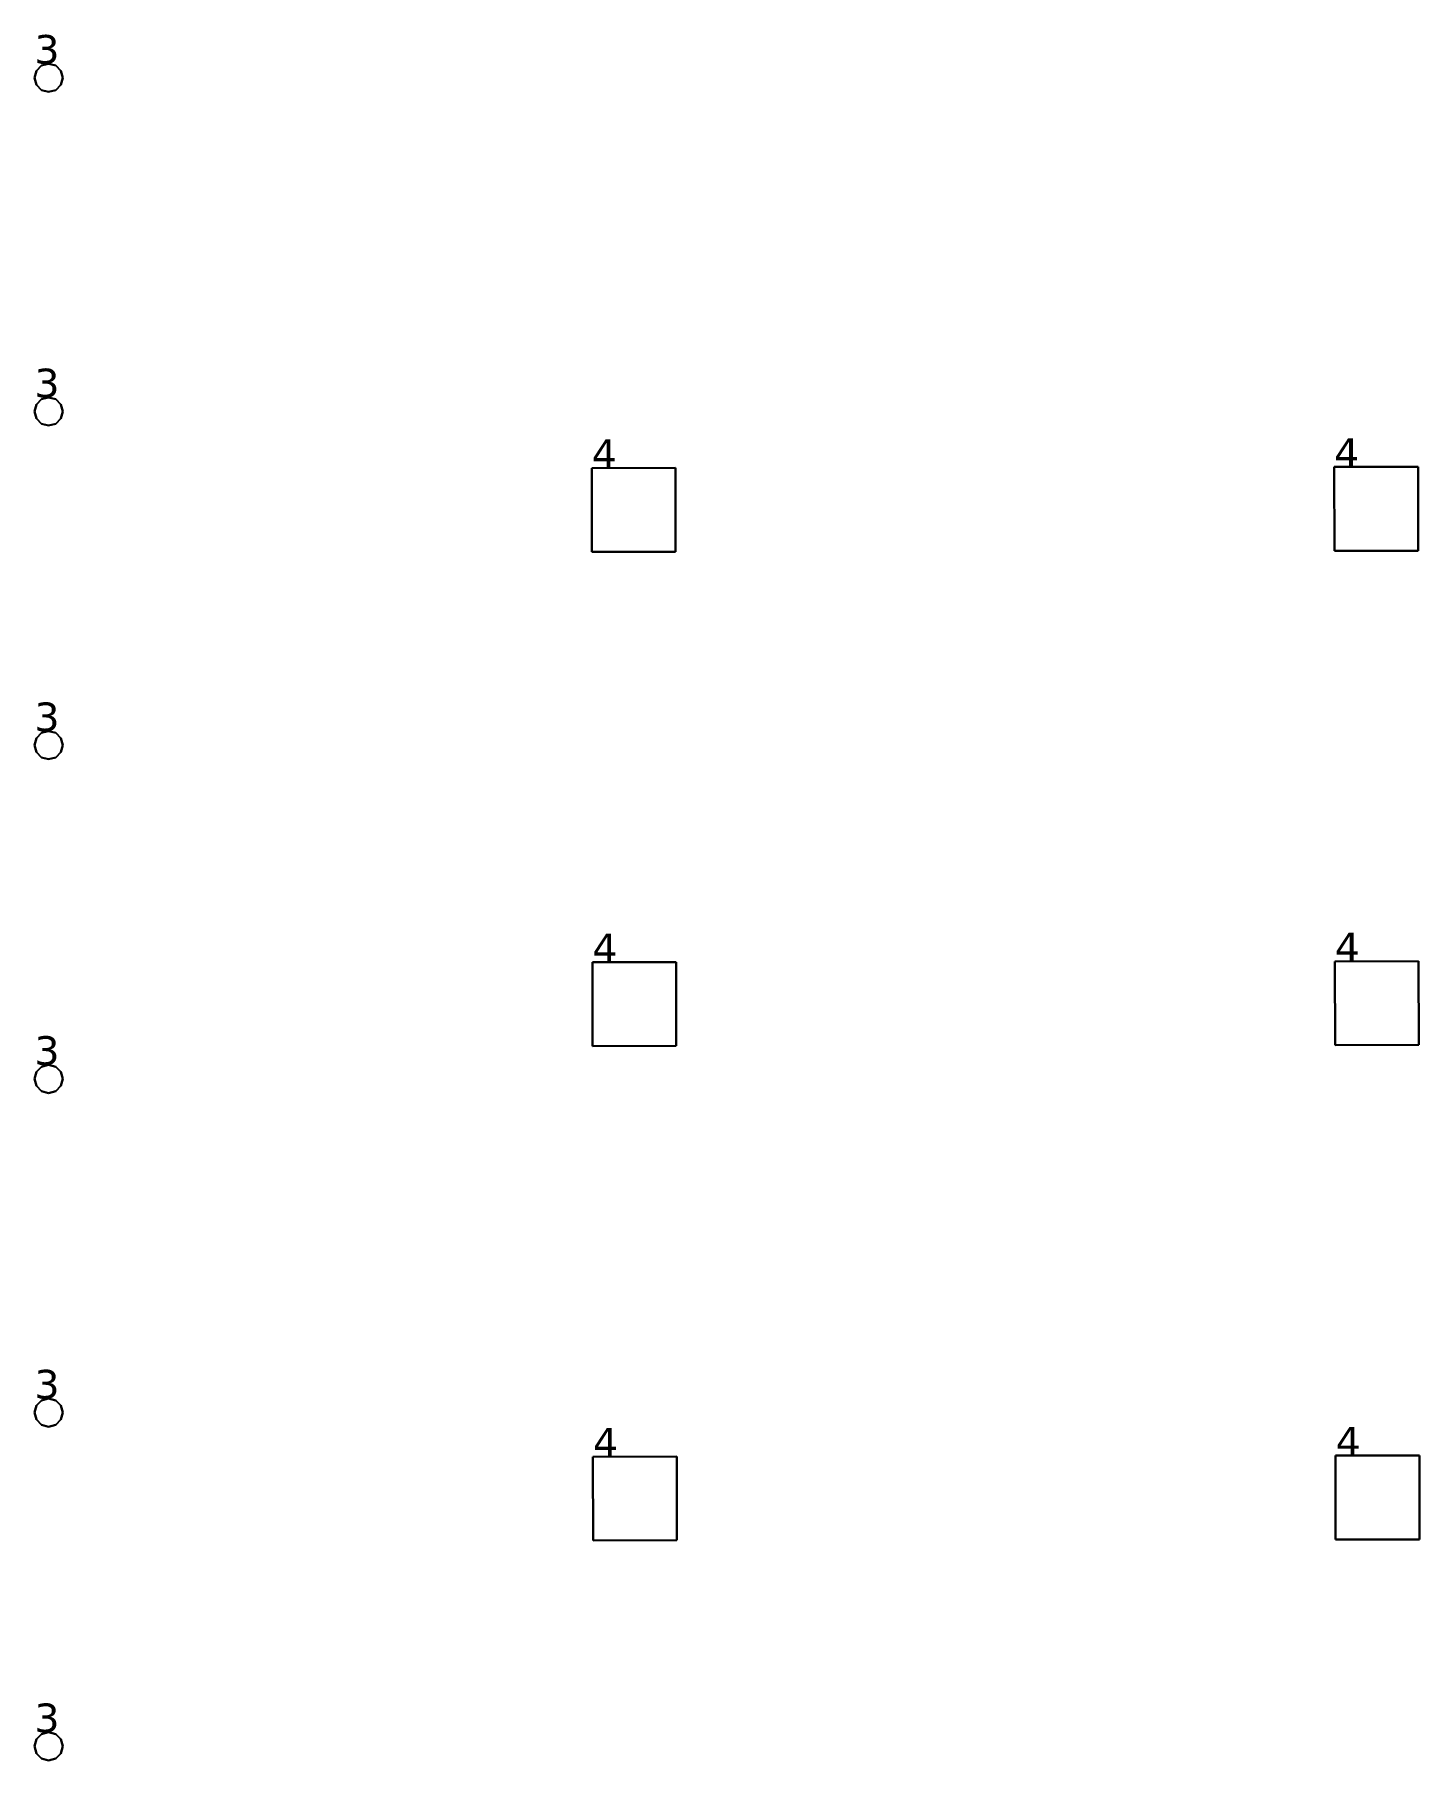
# Model space of a CAD drawing. Header units: inches. Extents: x -3 to 1235, y -1 to 963.
# Drawn here: x 11.06 to 19.74, y 103.71 to 114.53 of the extents above; entities that cross this region are included whole.
import ezdxf

# ---------------------------------------------------------------- set-up
doc = ezdxf.new("R2010")
doc.units = ezdxf.units.IN
doc.header["$MEASUREMENT"] = 0
doc.layers.add('DLX_TERR_LUM', color=7, linetype='Continuous', true_color=0x000000)
doc.layers.add('DLX_TERR_LUMKEY_IDX', color=7, linetype='Continuous', true_color=0x7f7f7f)
doc.styles.add('TableTextStyle', font='')
doc.styles.get('TableTextStyle').set_extended_font_data('VERDANA.TTF')

msp = doc.modelspace()

# ---------------------------------------------------------------- linework, layer by layer
at = {"layer": 'DLX_TERR_LUM'}
for points in [[(11.069, 114.301, 0), (11.102, 114.334, 0)], [(11.102, 114.334, 0), (11.069, 114.301, 0)], [(11.102, 114.334, 0), (11.069, 114.301, 0)], [(11.069, 114.301, 0), (11.102, 114.334, 0)], [(11.102, 114.334, 0), (11.146, 114.346, 0)], [(11.146, 114.346, 0), (11.102, 114.334, 0)], [(11.146, 114.346, 0), (11.102, 114.334, 0)], [(11.102, 114.334, 0), (11.146, 114.346, 0)], [(11.102, 114.334, 0), (11.102, 114.334, 0)], [(11.102, 114.334, 0), (11.102, 114.334, 0)], [(11.146, 114.346, 0), (11.146, 114.346, 0)], [(11.146, 114.346, 0), (11.19, 114.334, 0)], [(11.19, 114.334, 0), (11.146, 114.346, 0)], [(11.146, 114.346, 0), (11.146, 114.346, 0)], [(11.19, 114.334, 0), (11.146, 114.346, 0)], [(11.146, 114.346, 0), (11.19, 114.334, 0)], [(11.19, 114.334, 0), (11.19, 114.334, 0)], [(11.19, 114.334, 0), (11.222, 114.301, 0)], [(11.222, 114.301, 0), (11.19, 114.334, 0)], [(11.19, 114.334, 0), (11.19, 114.334, 0)], [(11.222, 114.301, 0), (11.19, 114.334, 0)], [(11.19, 114.334, 0), (11.222, 114.301, 0)], [(11.057, 114.257, 0), (11.069, 114.301, 0)], [(11.069, 114.301, 0), (11.057, 114.257, 0)], [(11.069, 114.301, 0), (11.057, 114.257, 0)], [(11.057, 114.257, 0), (11.069, 114.301, 0)], [(11.069, 114.213, 0), (11.057, 114.257, 0)], [(11.057, 114.257, 0), (11.057, 114.257, 0)], [(11.057, 114.257, 0), (11.069, 114.213, 0)], [(11.057, 114.257, 0), (11.057, 114.257, 0)], [(11.057, 114.257, 0), (11.069, 114.213, 0)], [(11.069, 114.213, 0), (11.057, 114.257, 0)], [(11.069, 114.301, 0), (11.069, 114.301, 0)], [(11.069, 114.301, 0), (11.069, 114.301, 0)], [(11.222, 114.301, 0), (11.222, 114.301, 0)], [(11.222, 114.301, 0), (11.234, 114.257, 0)], [(11.234, 114.257, 0), (11.222, 114.301, 0)], [(11.222, 114.301, 0), (11.222, 114.301, 0)], [(11.234, 114.257, 0), (11.222, 114.301, 0)], [(11.222, 114.301, 0), (11.234, 114.257, 0)], [(11.234, 114.257, 0), (11.222, 114.213, 0)], [(11.222, 114.213, 0), (11.234, 114.257, 0)], [(11.222, 114.213, 0), (11.234, 114.257, 0)], [(11.234, 114.257, 0), (11.222, 114.213, 0)], [(11.234, 114.257, 0), (11.234, 114.257, 0)], [(11.234, 114.257, 0), (11.234, 114.257, 0)], [(11.069, 114.213, 0), (11.069, 114.213, 0)], [(11.102, 114.181, 0), (11.069, 114.213, 0)], [(11.069, 114.213, 0), (11.069, 114.213, 0)], [(11.069, 114.213, 0), (11.102, 114.181, 0)], [(11.069, 114.213, 0), (11.102, 114.181, 0)], [(11.102, 114.181, 0), (11.069, 114.213, 0)], [(11.146, 114.169, 0), (11.102, 114.181, 0)], [(11.102, 114.181, 0), (11.102, 114.181, 0)], [(11.102, 114.181, 0), (11.146, 114.169, 0)], [(11.102, 114.181, 0), (11.102, 114.181, 0)], [(11.102, 114.181, 0), (11.146, 114.169, 0)], [(11.146, 114.169, 0), (11.102, 114.181, 0)], [(11.19, 114.181, 0), (11.146, 114.169, 0)], [(11.146, 114.169, 0), (11.19, 114.181, 0)], [(11.146, 114.169, 0), (11.19, 114.181, 0)], [(11.19, 114.181, 0), (11.146, 114.169, 0)], [(11.146, 114.169, 0), (11.146, 114.169, 0)], [(11.146, 114.169, 0), (11.146, 114.169, 0)], [(11.222, 114.213, 0), (11.19, 114.181, 0)], [(11.19, 114.181, 0), (11.222, 114.213, 0)], [(11.19, 114.181, 0), (11.222, 114.213, 0)], [(11.222, 114.213, 0), (11.19, 114.181, 0)], [(11.19, 114.181, 0), (11.19, 114.181, 0)], [(11.19, 114.181, 0), (11.19, 114.181, 0)], [(11.222, 114.213, 0), (11.222, 114.213, 0)], [(11.222, 114.213, 0), (11.222, 114.213, 0)], [(11.057, 112.166, 0), (11.069, 112.21, 0)], [(11.069, 112.21, 0), (11.057, 112.166, 0)], [(11.069, 112.21, 0), (11.057, 112.166, 0)], [(11.057, 112.166, 0), (11.069, 112.21, 0)], [(11.069, 112.122, 0), (11.057, 112.166, 0)], [(11.057, 112.166, 0), (11.057, 112.166, 0)], [(11.057, 112.166, 0), (11.069, 112.122, 0)], [(11.057, 112.166, 0), (11.057, 112.166, 0)], [(11.057, 112.166, 0), (11.069, 112.122, 0)], [(11.069, 112.122, 0), (11.057, 112.166, 0)], [(11.069, 112.21, 0), (11.102, 112.243, 0)], [(11.102, 112.243, 0), (11.069, 112.21, 0)], [(11.102, 112.243, 0), (11.069, 112.21, 0)], [(11.069, 112.21, 0), (11.102, 112.243, 0)], [(11.069, 112.21, 0), (11.069, 112.21, 0)], [(11.069, 112.21, 0), (11.069, 112.21, 0)], [(11.102, 112.243, 0), (11.146, 112.255, 0)], [(11.146, 112.255, 0), (11.102, 112.243, 0)], [(11.146, 112.255, 0), (11.102, 112.243, 0)], [(11.102, 112.243, 0), (11.146, 112.255, 0)], [(11.102, 112.243, 0), (11.102, 112.243, 0)], [(11.102, 112.243, 0), (11.102, 112.243, 0)], [(11.146, 112.255, 0), (11.146, 112.255, 0)], [(11.146, 112.255, 0), (11.19, 112.243, 0)], [(11.19, 112.243, 0), (11.146, 112.255, 0)], [(11.146, 112.255, 0), (11.146, 112.255, 0)], [(11.19, 112.243, 0), (11.146, 112.255, 0)], [(11.146, 112.255, 0), (11.19, 112.243, 0)], [(11.19, 112.243, 0), (11.19, 112.243, 0)], [(11.19, 112.243, 0), (11.222, 112.21, 0)], [(11.222, 112.21, 0), (11.19, 112.243, 0)], [(11.19, 112.243, 0), (11.19, 112.243, 0)], [(11.222, 112.21, 0), (11.19, 112.243, 0)], [(11.19, 112.243, 0), (11.222, 112.21, 0)], [(11.222, 112.21, 0), (11.222, 112.21, 0)], [(11.222, 112.21, 0), (11.234, 112.166, 0)], [(11.234, 112.166, 0), (11.222, 112.21, 0)], [(11.222, 112.21, 0), (11.222, 112.21, 0)], [(11.234, 112.166, 0), (11.222, 112.21, 0)], [(11.222, 112.21, 0), (11.234, 112.166, 0)], [(11.234, 112.166, 0), (11.222, 112.122, 0)], [(11.222, 112.122, 0), (11.234, 112.166, 0)], [(11.222, 112.122, 0), (11.234, 112.166, 0)], [(11.234, 112.166, 0), (11.222, 112.122, 0)], [(11.234, 112.166, 0), (11.234, 112.166, 0)], [(11.234, 112.166, 0), (11.234, 112.166, 0)], [(11.069, 112.122, 0), (11.069, 112.122, 0)], [(11.102, 112.09, 0), (11.069, 112.122, 0)], [(11.069, 112.122, 0), (11.069, 112.122, 0)], [(11.069, 112.122, 0), (11.102, 112.09, 0)], [(11.069, 112.122, 0), (11.102, 112.09, 0)], [(11.102, 112.09, 0), (11.069, 112.122, 0)], [(11.146, 112.078, 0), (11.102, 112.09, 0)], [(11.102, 112.09, 0), (11.102, 112.09, 0)], [(11.102, 112.09, 0), (11.146, 112.078, 0)], [(11.102, 112.09, 0), (11.102, 112.09, 0)], [(11.102, 112.09, 0), (11.146, 112.078, 0)], [(11.146, 112.078, 0), (11.102, 112.09, 0)], [(11.19, 112.09, 0), (11.146, 112.078, 0)], [(11.146, 112.078, 0), (11.19, 112.09, 0)], [(11.146, 112.078, 0), (11.19, 112.09, 0)], [(11.19, 112.09, 0), (11.146, 112.078, 0)], [(11.146, 112.078, 0), (11.146, 112.078, 0)], [(11.146, 112.078, 0), (11.146, 112.078, 0)], [(11.222, 112.122, 0), (11.19, 112.09, 0)], [(11.19, 112.09, 0), (11.222, 112.122, 0)], [(11.19, 112.09, 0), (11.222, 112.122, 0)], [(11.222, 112.122, 0), (11.19, 112.09, 0)], [(11.19, 112.09, 0), (11.19, 112.09, 0)], [(11.19, 112.09, 0), (11.19, 112.09, 0)], [(11.222, 112.122, 0), (11.222, 112.122, 0)], [(11.222, 112.122, 0), (11.222, 112.122, 0)], [(14.549, 111.812, 0), (15.074, 111.813, 0)], [(15.074, 111.813, 0), (14.549, 111.812, 0)], [(15.074, 111.813, 0), (14.549, 111.812, 0)], [(14.549, 111.812, 0), (15.074, 111.813, 0)], [(14.549, 111.287, 0), (14.549, 111.812, 0)], [(14.549, 111.812, 0), (14.549, 111.812, 0)], [(14.549, 111.812, 0), (14.549, 111.287, 0)], [(14.549, 111.812, 0), (14.549, 111.812, 0)], [(14.549, 111.812, 0), (14.549, 111.287, 0)], [(14.549, 111.287, 0), (14.549, 111.812, 0)], [(15.074, 111.813, 0), (15.074, 111.813, 0)], [(15.074, 111.813, 0), (15.074, 111.288, 0)], [(15.074, 111.288, 0), (15.074, 111.813, 0)], [(15.074, 111.813, 0), (15.074, 111.813, 0)], [(15.074, 111.288, 0), (15.074, 111.813, 0)], [(15.074, 111.813, 0), (15.074, 111.288, 0)], [(19.203, 111.294, 0), (19.202, 111.819, 0)], [(19.202, 111.819, 0), (19.202, 111.819, 0)], [(19.202, 111.819, 0), (19.203, 111.294, 0)], [(19.202, 111.819, 0), (19.727, 111.819, 0)], [(19.727, 111.819, 0), (19.202, 111.819, 0)], [(19.202, 111.819, 0), (19.202, 111.819, 0)], [(19.727, 111.819, 0), (19.202, 111.819, 0)], [(19.202, 111.819, 0), (19.203, 111.294, 0)], [(19.203, 111.294, 0), (19.202, 111.819, 0)], [(19.202, 111.819, 0), (19.727, 111.819, 0)], [(19.727, 111.819, 0), (19.727, 111.819, 0)], [(19.727, 111.819, 0), (19.728, 111.294, 0)], [(19.728, 111.294, 0), (19.727, 111.819, 0)], [(19.727, 111.819, 0), (19.727, 111.819, 0)], [(19.728, 111.294, 0), (19.727, 111.819, 0)], [(19.727, 111.819, 0), (19.728, 111.294, 0)], [(19.728, 111.294, 0), (19.203, 111.294, 0)], [(19.203, 111.294, 0), (19.728, 111.294, 0)], [(19.203, 111.294, 0), (19.728, 111.294, 0)], [(19.728, 111.294, 0), (19.203, 111.294, 0)], [(19.728, 111.294, 0), (19.728, 111.294, 0)], [(19.728, 111.294, 0), (19.728, 111.294, 0)], [(15.074, 111.288, 0), (14.549, 111.287, 0)], [(14.549, 111.287, 0), (15.074, 111.288, 0)], [(14.549, 111.287, 0), (15.074, 111.288, 0)], [(15.074, 111.288, 0), (14.549, 111.287, 0)], [(14.549, 111.287, 0), (14.549, 111.287, 0)], [(14.549, 111.287, 0), (14.549, 111.287, 0)], [(15.074, 111.288, 0), (15.074, 111.288, 0)], [(15.074, 111.288, 0), (15.074, 111.288, 0)], [(19.203, 111.294, 0), (19.203, 111.294, 0)], [(19.203, 111.294, 0), (19.203, 111.294, 0)], [(11.057, 110.075, 0), (11.069, 110.119, 0)], [(11.069, 110.119, 0), (11.057, 110.075, 0)], [(11.069, 110.119, 0), (11.057, 110.075, 0)], [(11.057, 110.075, 0), (11.069, 110.119, 0)], [(11.069, 110.119, 0), (11.102, 110.152, 0)], [(11.102, 110.152, 0), (11.069, 110.119, 0)], [(11.102, 110.152, 0), (11.069, 110.119, 0)], [(11.069, 110.119, 0), (11.102, 110.152, 0)], [(11.069, 110.119, 0), (11.069, 110.119, 0)], [(11.069, 110.119, 0), (11.069, 110.119, 0)], [(11.102, 110.152, 0), (11.146, 110.163, 0)], [(11.146, 110.163, 0), (11.102, 110.152, 0)], [(11.146, 110.163, 0), (11.102, 110.152, 0)], [(11.102, 110.152, 0), (11.146, 110.163, 0)], [(11.102, 110.152, 0), (11.102, 110.152, 0)], [(11.102, 110.152, 0), (11.102, 110.152, 0)], [(11.146, 110.163, 0), (11.146, 110.163, 0)], [(11.146, 110.163, 0), (11.19, 110.152, 0)], [(11.19, 110.152, 0), (11.146, 110.163, 0)], [(11.146, 110.163, 0), (11.146, 110.163, 0)], [(11.19, 110.152, 0), (11.146, 110.163, 0)], [(11.146, 110.163, 0), (11.19, 110.152, 0)], [(11.19, 110.152, 0), (11.19, 110.152, 0)], [(11.19, 110.152, 0), (11.222, 110.119, 0)], [(11.222, 110.119, 0), (11.19, 110.152, 0)], [(11.19, 110.152, 0), (11.19, 110.152, 0)], [(11.222, 110.119, 0), (11.19, 110.152, 0)], [(11.19, 110.152, 0), (11.222, 110.119, 0)], [(11.222, 110.119, 0), (11.222, 110.119, 0)], [(11.222, 110.119, 0), (11.234, 110.075, 0)], [(11.234, 110.075, 0), (11.222, 110.119, 0)], [(11.222, 110.119, 0), (11.222, 110.119, 0)], [(11.234, 110.075, 0), (11.222, 110.119, 0)], [(11.222, 110.119, 0), (11.234, 110.075, 0)], [(11.069, 110.031, 0), (11.057, 110.075, 0)], [(11.057, 110.075, 0), (11.057, 110.075, 0)], [(11.057, 110.075, 0), (11.069, 110.031, 0)], [(11.057, 110.075, 0), (11.057, 110.075, 0)], [(11.057, 110.075, 0), (11.069, 110.031, 0)], [(11.069, 110.031, 0), (11.057, 110.075, 0)], [(11.069, 110.031, 0), (11.069, 110.031, 0)], [(11.102, 109.998, 0), (11.069, 110.031, 0)], [(11.069, 110.031, 0), (11.069, 110.031, 0)], [(11.069, 110.031, 0), (11.102, 109.998, 0)], [(11.069, 110.031, 0), (11.102, 109.998, 0)], [(11.102, 109.998, 0), (11.069, 110.031, 0)], [(11.146, 109.987, 0), (11.102, 109.998, 0)], [(11.102, 109.998, 0), (11.102, 109.998, 0)], [(11.102, 109.998, 0), (11.146, 109.987, 0)], [(11.102, 109.998, 0), (11.102, 109.998, 0)], [(11.102, 109.998, 0), (11.146, 109.987, 0)], [(11.146, 109.987, 0), (11.102, 109.998, 0)], [(11.19, 109.998, 0), (11.146, 109.987, 0)], [(11.146, 109.987, 0), (11.19, 109.998, 0)], [(11.146, 109.987, 0), (11.19, 109.998, 0)], [(11.19, 109.998, 0), (11.146, 109.987, 0)], [(11.222, 110.031, 0), (11.19, 109.998, 0)], [(11.19, 109.998, 0), (11.222, 110.031, 0)], [(11.19, 109.998, 0), (11.222, 110.031, 0)], [(11.222, 110.031, 0), (11.19, 109.998, 0)], [(11.19, 109.998, 0), (11.19, 109.998, 0)], [(11.19, 109.998, 0), (11.19, 109.998, 0)], [(11.234, 110.075, 0), (11.222, 110.031, 0)], [(11.222, 110.031, 0), (11.234, 110.075, 0)], [(11.222, 110.031, 0), (11.234, 110.075, 0)], [(11.234, 110.075, 0), (11.222, 110.031, 0)], [(11.222, 110.031, 0), (11.222, 110.031, 0)], [(11.222, 110.031, 0), (11.222, 110.031, 0)], [(11.234, 110.075, 0), (11.234, 110.075, 0)], [(11.234, 110.075, 0), (11.234, 110.075, 0)], [(11.146, 109.987, 0), (11.146, 109.987, 0)], [(11.146, 109.987, 0), (11.146, 109.987, 0)], [(14.553, 108.715, 0), (15.078, 108.716, 0)], [(15.078, 108.716, 0), (14.553, 108.715, 0)], [(15.078, 108.716, 0), (14.553, 108.715, 0)], [(14.553, 108.715, 0), (15.078, 108.716, 0)], [(14.554, 108.19, 0), (14.553, 108.715, 0)], [(14.553, 108.715, 0), (14.553, 108.715, 0)], [(14.553, 108.715, 0), (14.554, 108.19, 0)], [(14.553, 108.715, 0), (14.553, 108.715, 0)], [(14.553, 108.715, 0), (14.554, 108.19, 0)], [(14.554, 108.19, 0), (14.553, 108.715, 0)], [(15.078, 108.716, 0), (15.078, 108.716, 0)], [(15.078, 108.716, 0), (15.079, 108.191, 0)], [(15.079, 108.191, 0), (15.078, 108.716, 0)], [(15.078, 108.716, 0), (15.078, 108.716, 0)], [(15.079, 108.191, 0), (15.078, 108.716, 0)], [(15.078, 108.716, 0), (15.079, 108.191, 0)], [(19.206, 108.721, 0), (19.731, 108.722, 0)], [(19.731, 108.722, 0), (19.206, 108.721, 0)], [(19.731, 108.722, 0), (19.206, 108.721, 0)], [(19.206, 108.721, 0), (19.731, 108.722, 0)], [(19.207, 108.196, 0), (19.206, 108.721, 0)], [(19.206, 108.721, 0), (19.206, 108.721, 0)], [(19.206, 108.721, 0), (19.207, 108.196, 0)], [(19.206, 108.721, 0), (19.206, 108.721, 0)], [(19.206, 108.721, 0), (19.207, 108.196, 0)], [(19.207, 108.196, 0), (19.206, 108.721, 0)], [(19.731, 108.722, 0), (19.731, 108.722, 0)], [(19.731, 108.722, 0), (19.732, 108.197, 0)], [(19.732, 108.197, 0), (19.731, 108.722, 0)], [(19.731, 108.722, 0), (19.731, 108.722, 0)], [(19.732, 108.197, 0), (19.731, 108.722, 0)], [(19.731, 108.722, 0), (19.732, 108.197, 0)], [(15.079, 108.191, 0), (14.554, 108.19, 0)], [(14.554, 108.19, 0), (15.079, 108.191, 0)], [(14.554, 108.19, 0), (15.079, 108.191, 0)], [(15.079, 108.191, 0), (14.554, 108.19, 0)], [(14.554, 108.19, 0), (14.554, 108.19, 0)], [(14.554, 108.19, 0), (14.554, 108.19, 0)], [(15.079, 108.191, 0), (15.079, 108.191, 0)], [(15.079, 108.191, 0), (15.079, 108.191, 0)], [(19.732, 108.197, 0), (19.207, 108.196, 0)], [(19.207, 108.196, 0), (19.732, 108.197, 0)], [(19.207, 108.196, 0), (19.732, 108.197, 0)], [(19.732, 108.197, 0), (19.207, 108.196, 0)], [(19.207, 108.196, 0), (19.207, 108.196, 0)], [(19.207, 108.196, 0), (19.207, 108.196, 0)], [(19.732, 108.197, 0), (19.732, 108.197, 0)], [(19.732, 108.197, 0), (19.732, 108.197, 0)], [(11.069, 108.028, 0), (11.102, 108.06, 0)], [(11.102, 108.06, 0), (11.069, 108.028, 0)], [(11.102, 108.06, 0), (11.069, 108.028, 0)], [(11.069, 108.028, 0), (11.102, 108.06, 0)], [(11.102, 108.06, 0), (11.146, 108.072, 0)], [(11.146, 108.072, 0), (11.102, 108.06, 0)], [(11.146, 108.072, 0), (11.102, 108.06, 0)], [(11.102, 108.06, 0), (11.146, 108.072, 0)], [(11.102, 108.06, 0), (11.102, 108.06, 0)], [(11.102, 108.06, 0), (11.102, 108.06, 0)], [(11.146, 108.072, 0), (11.146, 108.072, 0)], [(11.146, 108.072, 0), (11.19, 108.06, 0)], [(11.19, 108.06, 0), (11.146, 108.072, 0)], [(11.146, 108.072, 0), (11.146, 108.072, 0)], [(11.19, 108.06, 0), (11.146, 108.072, 0)], [(11.146, 108.072, 0), (11.19, 108.06, 0)], [(11.19, 108.06, 0), (11.19, 108.06, 0)], [(11.19, 108.06, 0), (11.222, 108.028, 0)], [(11.222, 108.028, 0), (11.19, 108.06, 0)], [(11.19, 108.06, 0), (11.19, 108.06, 0)], [(11.222, 108.028, 0), (11.19, 108.06, 0)], [(11.19, 108.06, 0), (11.222, 108.028, 0)], [(11.057, 107.984, 0), (11.069, 108.028, 0)], [(11.069, 108.028, 0), (11.057, 107.984, 0)], [(11.069, 108.028, 0), (11.057, 107.984, 0)], [(11.057, 107.984, 0), (11.069, 108.028, 0)], [(11.069, 107.94, 0), (11.057, 107.984, 0)], [(11.057, 107.984, 0), (11.057, 107.984, 0)], [(11.057, 107.984, 0), (11.069, 107.94, 0)], [(11.057, 107.984, 0), (11.057, 107.984, 0)], [(11.057, 107.984, 0), (11.069, 107.94, 0)], [(11.069, 107.94, 0), (11.057, 107.984, 0)], [(11.069, 108.028, 0), (11.069, 108.028, 0)], [(11.069, 108.028, 0), (11.069, 108.028, 0)], [(11.222, 108.028, 0), (11.222, 108.028, 0)], [(11.222, 108.028, 0), (11.234, 107.984, 0)], [(11.234, 107.984, 0), (11.222, 108.028, 0)], [(11.222, 108.028, 0), (11.222, 108.028, 0)], [(11.234, 107.984, 0), (11.222, 108.028, 0)], [(11.222, 108.028, 0), (11.234, 107.984, 0)], [(11.234, 107.984, 0), (11.222, 107.94, 0)], [(11.222, 107.94, 0), (11.234, 107.984, 0)], [(11.222, 107.94, 0), (11.234, 107.984, 0)], [(11.234, 107.984, 0), (11.222, 107.94, 0)], [(11.234, 107.984, 0), (11.234, 107.984, 0)], [(11.234, 107.984, 0), (11.234, 107.984, 0)], [(11.069, 107.94, 0), (11.069, 107.94, 0)], [(11.102, 107.907, 0), (11.069, 107.94, 0)], [(11.069, 107.94, 0), (11.069, 107.94, 0)], [(11.069, 107.94, 0), (11.102, 107.907, 0)], [(11.069, 107.94, 0), (11.102, 107.907, 0)], [(11.102, 107.907, 0), (11.069, 107.94, 0)], [(11.146, 107.895, 0), (11.102, 107.907, 0)], [(11.102, 107.907, 0), (11.102, 107.907, 0)], [(11.102, 107.907, 0), (11.146, 107.895, 0)], [(11.102, 107.907, 0), (11.102, 107.907, 0)], [(11.102, 107.907, 0), (11.146, 107.895, 0)], [(11.146, 107.895, 0), (11.102, 107.907, 0)], [(11.19, 107.907, 0), (11.146, 107.895, 0)], [(11.146, 107.895, 0), (11.19, 107.907, 0)], [(11.146, 107.895, 0), (11.19, 107.907, 0)], [(11.19, 107.907, 0), (11.146, 107.895, 0)], [(11.146, 107.895, 0), (11.146, 107.895, 0)], [(11.146, 107.895, 0), (11.146, 107.895, 0)], [(11.222, 107.94, 0), (11.19, 107.907, 0)], [(11.19, 107.907, 0), (11.222, 107.94, 0)], [(11.19, 107.907, 0), (11.222, 107.94, 0)], [(11.222, 107.94, 0), (11.19, 107.907, 0)], [(11.19, 107.907, 0), (11.19, 107.907, 0)], [(11.19, 107.907, 0), (11.19, 107.907, 0)], [(11.222, 107.94, 0), (11.222, 107.94, 0)], [(11.222, 107.94, 0), (11.222, 107.94, 0)], [(11.057, 105.893, 0), (11.069, 105.937, 0)], [(11.069, 105.937, 0), (11.057, 105.893, 0)], [(11.069, 105.937, 0), (11.057, 105.893, 0)], [(11.057, 105.893, 0), (11.069, 105.937, 0)], [(11.069, 105.849, 0), (11.057, 105.893, 0)], [(11.057, 105.893, 0), (11.057, 105.893, 0)], [(11.057, 105.893, 0), (11.069, 105.849, 0)], [(11.057, 105.893, 0), (11.057, 105.893, 0)], [(11.057, 105.893, 0), (11.069, 105.849, 0)], [(11.069, 105.849, 0), (11.057, 105.893, 0)], [(11.069, 105.937, 0), (11.102, 105.969, 0)], [(11.102, 105.969, 0), (11.069, 105.937, 0)], [(11.102, 105.969, 0), (11.069, 105.937, 0)], [(11.069, 105.937, 0), (11.102, 105.969, 0)], [(11.069, 105.937, 0), (11.069, 105.937, 0)], [(11.069, 105.937, 0), (11.069, 105.937, 0)], [(11.102, 105.969, 0), (11.146, 105.981, 0)], [(11.146, 105.981, 0), (11.102, 105.969, 0)], [(11.146, 105.981, 0), (11.102, 105.969, 0)], [(11.102, 105.969, 0), (11.146, 105.981, 0)], [(11.102, 105.969, 0), (11.102, 105.969, 0)], [(11.102, 105.969, 0), (11.102, 105.969, 0)], [(11.146, 105.981, 0), (11.146, 105.981, 0)], [(11.146, 105.981, 0), (11.19, 105.969, 0)], [(11.19, 105.969, 0), (11.146, 105.981, 0)], [(11.146, 105.981, 0), (11.146, 105.981, 0)], [(11.19, 105.969, 0), (11.146, 105.981, 0)], [(11.146, 105.981, 0), (11.19, 105.969, 0)], [(11.19, 105.969, 0), (11.19, 105.969, 0)], [(11.19, 105.969, 0), (11.222, 105.937, 0)], [(11.222, 105.937, 0), (11.19, 105.969, 0)], [(11.19, 105.969, 0), (11.19, 105.969, 0)], [(11.222, 105.937, 0), (11.19, 105.969, 0)], [(11.19, 105.969, 0), (11.222, 105.937, 0)], [(11.222, 105.937, 0), (11.222, 105.937, 0)], [(11.222, 105.937, 0), (11.234, 105.893, 0)], [(11.234, 105.893, 0), (11.222, 105.937, 0)], [(11.222, 105.937, 0), (11.222, 105.937, 0)], [(11.234, 105.893, 0), (11.222, 105.937, 0)], [(11.222, 105.937, 0), (11.234, 105.893, 0)], [(11.234, 105.893, 0), (11.222, 105.849, 0)], [(11.222, 105.849, 0), (11.234, 105.893, 0)], [(11.222, 105.849, 0), (11.234, 105.893, 0)], [(11.234, 105.893, 0), (11.222, 105.849, 0)], [(11.234, 105.893, 0), (11.234, 105.893, 0)], [(11.234, 105.893, 0), (11.234, 105.893, 0)], [(11.069, 105.849, 0), (11.069, 105.849, 0)], [(11.102, 105.816, 0), (11.069, 105.849, 0)], [(11.069, 105.849, 0), (11.069, 105.849, 0)], [(11.069, 105.849, 0), (11.102, 105.816, 0)], [(11.069, 105.849, 0), (11.102, 105.816, 0)], [(11.102, 105.816, 0), (11.069, 105.849, 0)], [(11.146, 105.804, 0), (11.102, 105.816, 0)], [(11.102, 105.816, 0), (11.102, 105.816, 0)], [(11.102, 105.816, 0), (11.146, 105.804, 0)], [(11.102, 105.816, 0), (11.102, 105.816, 0)], [(11.102, 105.816, 0), (11.146, 105.804, 0)], [(11.146, 105.804, 0), (11.102, 105.816, 0)], [(11.19, 105.816, 0), (11.146, 105.804, 0)], [(11.146, 105.804, 0), (11.19, 105.816, 0)], [(11.146, 105.804, 0), (11.19, 105.816, 0)], [(11.19, 105.816, 0), (11.146, 105.804, 0)], [(11.146, 105.804, 0), (11.146, 105.804, 0)], [(11.146, 105.804, 0), (11.146, 105.804, 0)], [(11.222, 105.849, 0), (11.19, 105.816, 0)], [(11.19, 105.816, 0), (11.222, 105.849, 0)], [(11.19, 105.816, 0), (11.222, 105.849, 0)], [(11.222, 105.849, 0), (11.19, 105.816, 0)], [(11.19, 105.816, 0), (11.19, 105.816, 0)], [(11.19, 105.816, 0), (11.19, 105.816, 0)], [(11.222, 105.849, 0), (11.222, 105.849, 0)], [(11.222, 105.849, 0), (11.222, 105.849, 0)], [(14.557, 105.617, 0), (15.082, 105.618, 0)], [(15.082, 105.618, 0), (14.557, 105.617, 0)], [(15.082, 105.618, 0), (14.557, 105.617, 0)], [(14.557, 105.617, 0), (15.082, 105.618, 0)], [(14.558, 105.092, 0), (14.557, 105.617, 0)], [(14.557, 105.617, 0), (14.557, 105.617, 0)], [(14.557, 105.617, 0), (14.558, 105.092, 0)], [(14.557, 105.617, 0), (14.557, 105.617, 0)], [(14.557, 105.617, 0), (14.558, 105.092, 0)], [(14.558, 105.092, 0), (14.557, 105.617, 0)], [(15.082, 105.618, 0), (15.082, 105.618, 0)], [(15.082, 105.618, 0), (15.083, 105.093, 0)], [(15.083, 105.093, 0), (15.082, 105.618, 0)], [(15.082, 105.618, 0), (15.082, 105.618, 0)], [(15.083, 105.093, 0), (15.082, 105.618, 0)], [(15.082, 105.618, 0), (15.083, 105.093, 0)], [(19.211, 105.099, 0), (19.211, 105.624, 0)], [(19.211, 105.624, 0), (19.211, 105.624, 0)], [(19.211, 105.624, 0), (19.211, 105.099, 0)], [(19.211, 105.624, 0), (19.736, 105.624, 0)], [(19.736, 105.624, 0), (19.211, 105.624, 0)], [(19.211, 105.624, 0), (19.211, 105.624, 0)], [(19.736, 105.624, 0), (19.211, 105.624, 0)], [(19.211, 105.624, 0), (19.211, 105.099, 0)], [(19.211, 105.099, 0), (19.211, 105.624, 0)], [(19.211, 105.624, 0), (19.736, 105.624, 0)], [(19.736, 105.624, 0), (19.736, 105.624, 0)], [(19.736, 105.624, 0), (19.736, 105.099, 0)], [(19.736, 105.099, 0), (19.736, 105.624, 0)], [(19.736, 105.624, 0), (19.736, 105.624, 0)], [(19.736, 105.099, 0), (19.736, 105.624, 0)], [(19.736, 105.624, 0), (19.736, 105.099, 0)], [(15.083, 105.093, 0), (14.558, 105.092, 0)], [(14.558, 105.092, 0), (15.083, 105.093, 0)], [(14.558, 105.092, 0), (15.083, 105.093, 0)], [(15.083, 105.093, 0), (14.558, 105.092, 0)], [(14.558, 105.092, 0), (14.558, 105.092, 0)], [(14.558, 105.092, 0), (14.558, 105.092, 0)], [(15.083, 105.093, 0), (15.083, 105.093, 0)], [(15.083, 105.093, 0), (15.083, 105.093, 0)], [(19.736, 105.099, 0), (19.211, 105.099, 0)], [(19.211, 105.099, 0), (19.211, 105.099, 0)], [(19.211, 105.099, 0), (19.736, 105.099, 0)], [(19.211, 105.099, 0), (19.211, 105.099, 0)], [(19.211, 105.099, 0), (19.736, 105.099, 0)], [(19.736, 105.099, 0), (19.211, 105.099, 0)], [(19.736, 105.099, 0), (19.736, 105.099, 0)], [(19.736, 105.099, 0), (19.736, 105.099, 0)], [(11.057, 103.802, 0), (11.069, 103.846, 0)], [(11.069, 103.846, 0), (11.057, 103.802, 0)], [(11.069, 103.846, 0), (11.057, 103.802, 0)], [(11.057, 103.802, 0), (11.069, 103.846, 0)], [(11.069, 103.846, 0), (11.102, 103.878, 0)], [(11.102, 103.878, 0), (11.069, 103.846, 0)], [(11.102, 103.878, 0), (11.069, 103.846, 0)], [(11.069, 103.846, 0), (11.102, 103.878, 0)], [(11.069, 103.846, 0), (11.069, 103.846, 0)], [(11.069, 103.846, 0), (11.069, 103.846, 0)], [(11.102, 103.878, 0), (11.146, 103.89, 0)], [(11.146, 103.89, 0), (11.102, 103.878, 0)], [(11.146, 103.89, 0), (11.102, 103.878, 0)], [(11.102, 103.878, 0), (11.146, 103.89, 0)], [(11.102, 103.878, 0), (11.102, 103.878, 0)], [(11.102, 103.878, 0), (11.102, 103.878, 0)], [(11.146, 103.89, 0), (11.146, 103.89, 0)], [(11.146, 103.89, 0), (11.19, 103.878, 0)], [(11.19, 103.878, 0), (11.146, 103.89, 0)], [(11.146, 103.89, 0), (11.146, 103.89, 0)], [(11.19, 103.878, 0), (11.146, 103.89, 0)], [(11.146, 103.89, 0), (11.19, 103.878, 0)], [(11.19, 103.878, 0), (11.19, 103.878, 0)], [(11.19, 103.878, 0), (11.222, 103.846, 0)], [(11.222, 103.846, 0), (11.19, 103.878, 0)], [(11.19, 103.878, 0), (11.19, 103.878, 0)], [(11.222, 103.846, 0), (11.19, 103.878, 0)], [(11.19, 103.878, 0), (11.222, 103.846, 0)], [(11.222, 103.846, 0), (11.222, 103.846, 0)], [(11.222, 103.846, 0), (11.234, 103.802, 0)], [(11.234, 103.802, 0), (11.222, 103.846, 0)], [(11.222, 103.846, 0), (11.222, 103.846, 0)], [(11.234, 103.802, 0), (11.222, 103.846, 0)], [(11.222, 103.846, 0), (11.234, 103.802, 0)], [(11.069, 103.757, 0), (11.057, 103.802, 0)], [(11.057, 103.802, 0), (11.057, 103.802, 0)], [(11.057, 103.802, 0), (11.069, 103.757, 0)], [(11.057, 103.802, 0), (11.057, 103.802, 0)], [(11.057, 103.802, 0), (11.069, 103.757, 0)], [(11.069, 103.757, 0), (11.057, 103.802, 0)], [(11.069, 103.757, 0), (11.069, 103.757, 0)], [(11.102, 103.725, 0), (11.069, 103.757, 0)], [(11.069, 103.757, 0), (11.069, 103.757, 0)], [(11.069, 103.757, 0), (11.102, 103.725, 0)], [(11.069, 103.757, 0), (11.102, 103.725, 0)], [(11.102, 103.725, 0), (11.069, 103.757, 0)], [(11.146, 103.713, 0), (11.102, 103.725, 0)], [(11.102, 103.725, 0), (11.102, 103.725, 0)], [(11.102, 103.725, 0), (11.146, 103.713, 0)], [(11.102, 103.725, 0), (11.102, 103.725, 0)], [(11.102, 103.725, 0), (11.146, 103.713, 0)], [(11.146, 103.713, 0), (11.102, 103.725, 0)], [(11.19, 103.725, 0), (11.146, 103.713, 0)], [(11.146, 103.713, 0), (11.19, 103.725, 0)], [(11.146, 103.713, 0), (11.19, 103.725, 0)], [(11.19, 103.725, 0), (11.146, 103.713, 0)], [(11.222, 103.757, 0), (11.19, 103.725, 0)], [(11.19, 103.725, 0), (11.222, 103.757, 0)], [(11.19, 103.725, 0), (11.222, 103.757, 0)], [(11.222, 103.757, 0), (11.19, 103.725, 0)], [(11.19, 103.725, 0), (11.19, 103.725, 0)], [(11.19, 103.725, 0), (11.19, 103.725, 0)], [(11.234, 103.802, 0), (11.222, 103.757, 0)], [(11.222, 103.757, 0), (11.234, 103.802, 0)], [(11.222, 103.757, 0), (11.234, 103.802, 0)], [(11.234, 103.802, 0), (11.222, 103.757, 0)], [(11.222, 103.757, 0), (11.222, 103.757, 0)], [(11.222, 103.757, 0), (11.222, 103.757, 0)], [(11.234, 103.802, 0), (11.234, 103.802, 0)], [(11.234, 103.802, 0), (11.234, 103.802, 0)], [(11.146, 103.713, 0), (11.146, 103.713, 0)], [(11.146, 103.713, 0), (11.146, 103.713, 0)]]:
    msp.add_polyline3d(points, dxfattribs=at)

# ---------------------------------------------------------------- texts
at = {"layer": 'DLX_TERR_LUMKEY_IDX', "style": 'TableTextStyle'}
for s, p in [('3', (11.057, 114.346)), ('3', (11.057, 112.255)), ('4', (14.549, 111.812)), ('4', (19.202, 111.819)), ('3', (11.057, 110.163)), ('4', (14.553, 108.715)), ('4', (19.206, 108.721)), ('3', (11.057, 108.072)), ('3', (11.057, 105.981)), ('4', (14.557, 105.617)), ('4', (19.211, 105.624)), ('3', (11.057, 103.89))]:
    msp.add_text(s, height=0.18, dxfattribs=at).set_placement(p)

doc.saveas('drawing.dxf')
